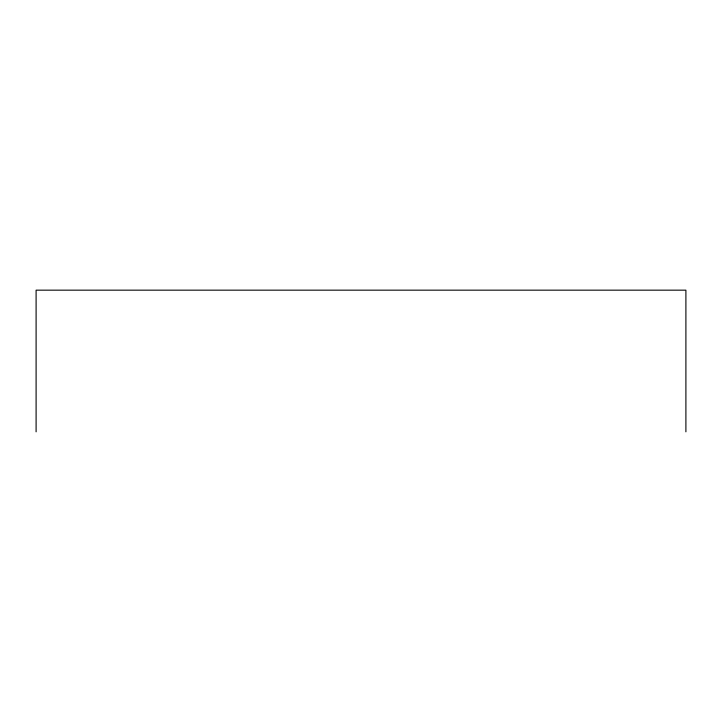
<?xml version="1.0" encoding="UTF-8"?>
<svg xmlns="http://www.w3.org/2000/svg" width="722" height="722" viewBox="0 0 722 722"><rect width="100%" height="100%" fill="white"/><g stroke="black" fill="none" stroke-linecap="round" stroke-linejoin="round"><path stroke-width="1.08" d="M685.9 431.837L685.9 290.163L36.1 290.163L36.1 431.837"/></g></svg>
